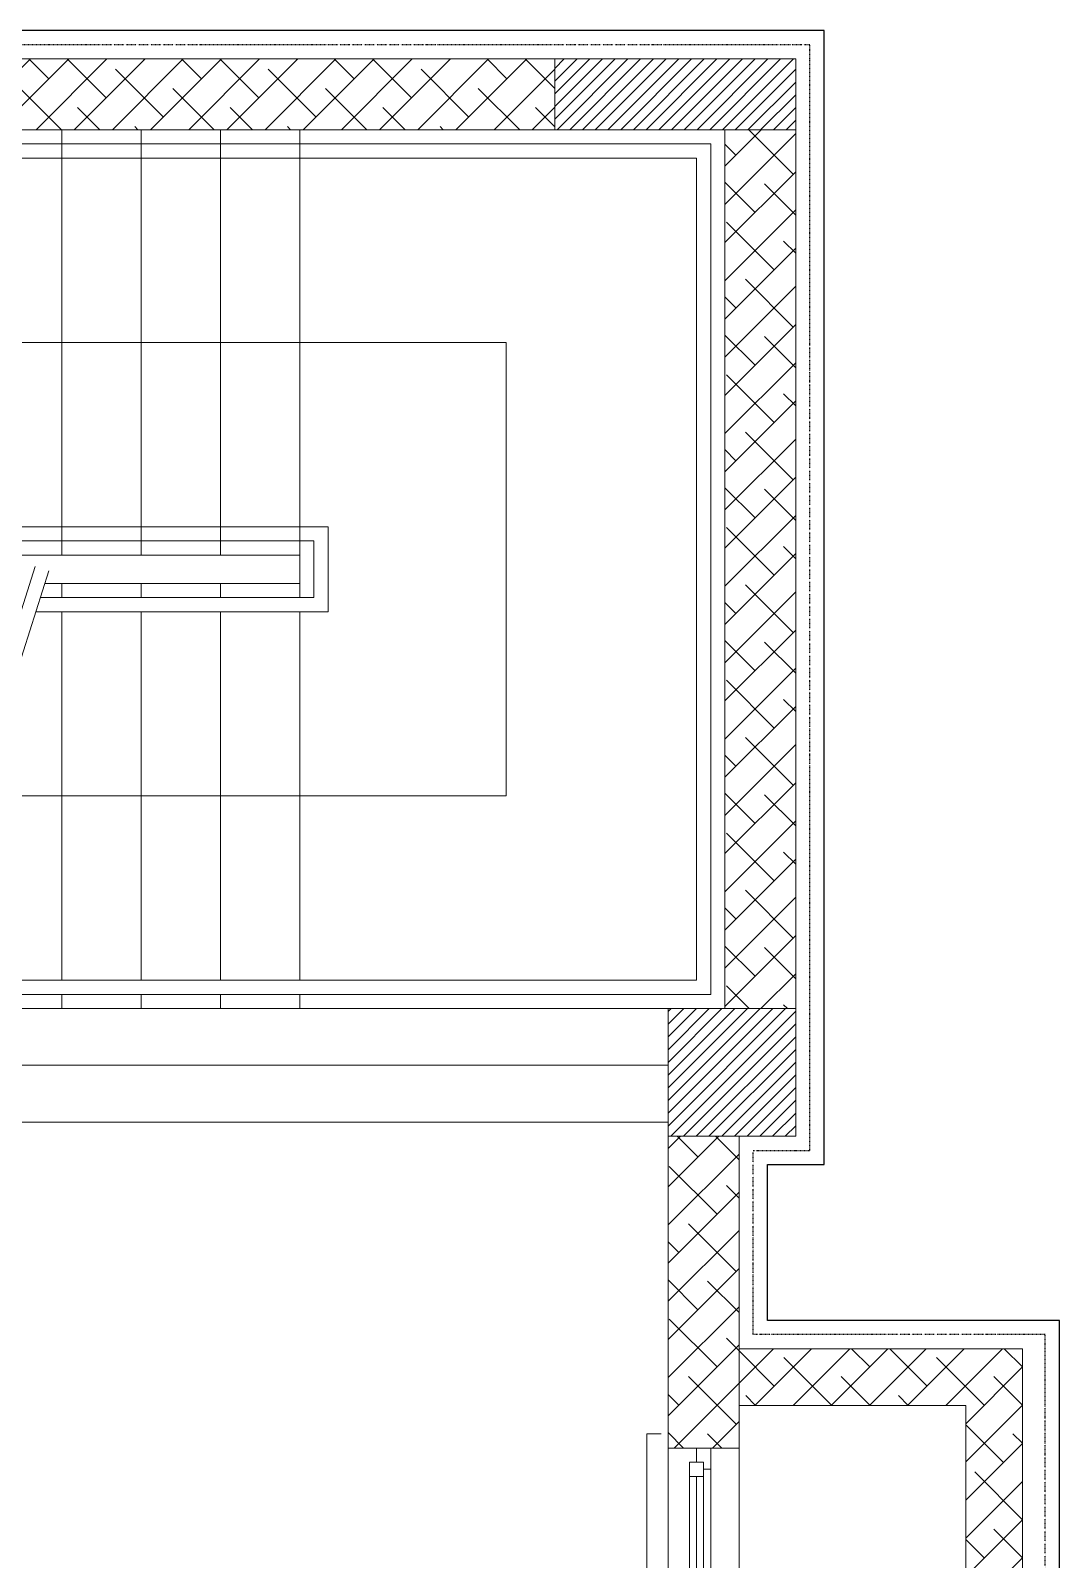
# Model space of a CAD drawing. Header units: millimetres. Extents: x 3395 to 31170, y 2853 to 7104.
# Drawn here: x 8720 to 9083, y 6030 to 6569 of the extents above; entities that cross this region are included whole.
import ezdxf

# ---------------------------------------------------------------- set-up
doc = ezdxf.new("R2010")
doc.units = ezdxf.units.MM
doc.linetypes.add('DIVIDE', pattern=[1.25, 0.5, -0.25, 0, -0.25, 0, -0.25])
doc.layers.add('AnaHat', color=11, linetype='Continuous')
doc.layers.add('Telefon', color=3, linetype='DIVIDE')
doc.layers.add('Duvar', color=7, linetype='Continuous', lineweight=20)
doc.layers.add('TR', color=252, linetype='Continuous', lineweight=5)
pattern_1 = [(45, (-95446.818, 149597.852), (-6.7351921, 6.7351921), []), (135, (-95446.818, 149597.852), (-20.20557627, 6.7351921), [23.8125, -14.2875])]
pattern_2 = [(45, (14882.293, 21975.831), (-6.735192, 6.735192), []), (135, (14882.293, 21975.831), (-20.2055763, 6.735192), [23.8125, -14.2875])]

msp = doc.modelspace()

# ---------------------------------------------------------------- hatches: boundary and pattern name
at = {"layer": 'TR'}
h = msp.add_hatch(dxfattribs=at)
h.set_pattern_fill('ANSI38', color=256, scale=3)
h.set_pattern_definition(pattern_2)
h.paths.add_polyline_path([(8399.9, 6559.27), (8399.9, 6534.27), (8904.9, 6534.27), (8904.9, 6559.27)])
h = msp.add_hatch(dxfattribs=at)
h.set_pattern_fill('ANSI38', color=256, scale=3)
h.set_pattern_definition(pattern_2)
h.paths.add_polyline_path([(8964.9, 6534.27), (8964.9, 6224.27), (8989.9, 6224.27), (8989.9, 6534.27)])
h = msp.add_hatch(dxfattribs=at)
h.set_pattern_fill('ANSI38', color=256, scale=3)
h.set_pattern_definition(pattern_1)
h.paths.add_polyline_path([(8969.9, 6179.27), (8944.9, 6179.27), (8944.9, 6069.27), (8969.9, 6069.27)])
h = msp.add_hatch(dxfattribs=at)
h.set_pattern_fill('ANSI38', color=256, scale=3)
h.set_pattern_definition(pattern_1)
h.paths.add_polyline_path([(9069.9, 6104.27), (8969.9, 6104.27), (8969.9, 6084.27), (9049.9, 6084.27), (9049.9, 5894.27), (9069.9, 5894.27)])
h.paths.add_polyline_path([(9050.12, 5910.16), (9069.88, 5910.16), (9069.88, 5931.51), (9050.12, 5931.51)], flags=24)
h.paths.add_polyline_path([(9020.04, 6084.49), (9020.04, 6104.26), (8998.69, 6104.26), (8998.69, 6084.49)], flags=24)

# ---------------------------------------------------------------- linework, layer by layer
at = {"layer": 'AnaHat', "color": 6}
msp.add_lwpolyline([(9082.96, 5897.27), (9082.96, 6104.27), (9082.96, 6114.27), (8979.9, 6114.27), (8979.9, 6169.27), (8989.9, 6169.27), (8999.9, 6169.27), (8999.9, 6559.27), (8999.9, 6569.27), (8279.12, 6569.27), (8279.12, 6534.27), (8279.12, 6524.27), (8284.12, 6524.27), (8284.12, 6173.06), (8444.84, 6173.06), (8444.84, 6173.06)], dxfattribs=at)
at = {"layer": 'Duvar', "ltscale": 2}
for p, q in [((8344.9, 6559.27), (8964.9, 6559.27)), ((8344.9, 6534.27), (8964.9, 6534.27)), ((8904.9, 6534.27), (8702.9, 6534.27)), ((8730.9, 6384.27), (8730.9, 6534.27)), ((8758.9, 6384.27), (8758.9, 6534.27)), ((8786.9, 6384.27), (8786.9, 6534.27)), ((8814.9, 6369.27), (8814.9, 6534.27)), ((8964.9, 6224.27), (8964.9, 6534.27)), ((8989.9, 6204.27), (8989.9, 6534.27)), ((8702.9, 6459.27), (8887.67, 6459.27)), ((8887.67, 6299.27), (8887.67, 6459.27)), ((8721.55, 6380.25), (8668.37, 6212.48)), ((8702.9, 6384.27), (8814.9, 6384.27)), ((8726.32, 6378.74), (8673.13, 6210.97)), ((8814.9, 6374.27), (8724.9, 6374.27)), ((8730.9, 6369.27), (8730.9, 6374.27)), ((8758.9, 6369.27), (8758.9, 6374.27)), ((8786.9, 6369.27), (8786.9, 6374.27)), ((8730.9, 6234.27), (8730.9, 6364.27)), ((8758.9, 6234.27), (8758.9, 6364.27)), ((8786.9, 6234.27), (8786.9, 6364.27)), ((8814.9, 6234.27), (8814.9, 6364.27)), ((8701.13, 6299.27), (8887.67, 6299.27)), ((8730.9, 6224.27), (8730.9, 6229.27)), ((8758.9, 6224.27), (8758.9, 6229.27)), ((8786.9, 6224.27), (8786.9, 6229.27)), ((8814.9, 6224.27), (8814.9, 6229.27)), ((8944.9, 6224.27), (8677.35, 6224.27)), ((8944.9, 6179.27), (8944.9, 5894.27)), ((8969.9, 6179.27), (8969.9, 5894.27)), ((8969.9, 6104.27), (9069.9, 6104.27)), ((9069.9, 5894.27), (9069.9, 6104.27)), ((8969.9, 6084.27), (9049.9, 6084.27)), ((9049.9, 5894.27), (9049.9, 6084.27)), ((8969.9, 6069.27), (8944.9, 6069.27))]:
    msp.add_line(p, q, dxfattribs=at)
at = {"layer": 'Duvar'}
for p, q in [((8904.9, 6559.27), (8904.9, 6534.27)), ((8904.9, 6559.27), (8989.9, 6559.27)), ((8989.9, 6559.27), (8989.9, 6534.27)), ((8904.9, 6534.27), (8989.9, 6534.27)), ((8419.9, 6204.27), (8944.9, 6204.27)), ((8609.4, 6184.27), (8944.9, 6184.27)), ((8959.9, 6061.77), (8959.9, 5926.77)), ((8952.4, 6059.27), (8952.4, 5929.27)), ((8954.9, 5929.27), (8954.9, 6059.27)), ((8957.4, 5929.27), (8957.4, 6059.27))]:
    msp.add_line(p, q, dxfattribs=at)
for points in [[(8692.9, 6529.27), (8959.9, 6529.27), (8959.9, 6229.27), (8678.93, 6229.27)], [(8692.9, 6524.27), (8954.9, 6524.27), (8954.9, 6234.27), (8680.52, 6234.27)], [(8721.73, 6364.27), (8824.9, 6364.27), (8824.9, 6394.27), (8691.75, 6394.27)], [(8691.75, 6389.27), (8819.9, 6389.27), (8819.9, 6369.27), (8723.32, 6369.27)], [(8942.4, 6074.27), (8937.4, 6074.27), (8937.4, 5914.27), (8942.4, 5914.27)], [(8959.9, 6069.27), (8959.9, 6061.77), (8957.4, 6061.77), (8957.4, 6064.27), (8954.9, 6064.27), (8954.9, 6069.27)], [(8957.4, 6061.77), (8957.4, 6059.27), (8952.4, 6059.27), (8952.4, 6064.27), (8954.9, 6064.27)]]:
    msp.add_lwpolyline(points, dxfattribs=at)
msp.add_lwpolyline([(8944.9, 6179.27), (8989.9, 6179.27), (8989.9, 6224.27), (8944.9, 6224.27)], close=True, dxfattribs=at)
at = {"layer": 'Duvar', "flags": 128}
msp.add_lwpolyline([(8969.9, 6069.27), (8969.9, 5919.27)], dxfattribs=at)
at = {"layer": 'Telefon'}
msp.add_lwpolyline([(9077.96, 5897.27), (9077.96, 6104.27), (9077.96, 6109.27), (8974.9, 6109.27), (8974.9, 6109.27), (8974.9, 6174.27), (8974.9, 6174.27), (8989.9, 6174.27), (8994.9, 6174.27), (8994.9, 6559.27), (8994.9, 6564.27), (8284.12, 6564.27), (8284.12, 6534.27), (8284.12, 6529.27), (8289.12, 6529.27), (8289.12, 6178.06), (8314.9, 6178.06), (8319.9, 6178.06), (8319.96, 6125.2), (8319.96, 6125.2)], dxfattribs=at)
at = {"layer": 'TR', "ltscale": 2}
for p, q in [((8904.9, 6555.93), (8908.23, 6559.27)), ((8904.9, 6551.44), (8912.72, 6559.27)), ((8904.9, 6546.95), (8917.21, 6559.27)), ((8904.9, 6542.46), (8921.7, 6559.27)), ((8904.9, 6537.97), (8926.19, 6559.27)), ((8905.68, 6534.27), (8930.68, 6559.27)), ((8910.17, 6534.27), (8935.17, 6559.27)), ((8914.66, 6534.27), (8939.66, 6559.27)), ((8919.15, 6534.27), (8944.15, 6559.27)), ((8923.64, 6534.27), (8948.64, 6559.27)), ((8928.13, 6534.27), (8953.13, 6559.27)), ((8932.62, 6534.27), (8957.62, 6559.27)), ((8937.11, 6534.27), (8962.11, 6559.27)), ((8941.6, 6534.27), (8966.6, 6559.27)), ((8946.09, 6534.27), (8971.09, 6559.27)), ((8950.58, 6534.27), (8975.58, 6559.27)), ((8955.07, 6534.27), (8980.07, 6559.27)), ((8959.57, 6534.27), (8984.57, 6559.27)), ((8964.06, 6534.27), (8989.06, 6559.27)), ((8968.55, 6534.27), (8989.9, 6555.62)), ((8973.04, 6534.27), (8989.9, 6551.13)), ((8977.53, 6534.27), (8989.9, 6546.64)), ((8982.02, 6534.27), (8989.9, 6542.15)), ((8986.51, 6534.27), (8989.9, 6537.66)), ((8944.9, 6223.25), (8945.91, 6224.27)), ((8944.9, 6218.76), (8950.4, 6224.27)), ((8944.9, 6214.27), (8954.89, 6224.27)), ((8944.9, 6209.78), (8959.38, 6224.27)), ((8944.9, 6205.29), (8963.87, 6224.27)), ((8944.9, 6200.8), (8968.36, 6224.27)), ((8944.9, 6196.31), (8972.85, 6224.27)), ((8944.9, 6191.82), (8977.34, 6224.27)), ((8944.9, 6187.33), (8981.83, 6224.27)), ((8944.9, 6182.84), (8986.32, 6224.27)), ((8945.81, 6179.27), (8989.9, 6223.35)), ((8950.3, 6179.27), (8989.9, 6218.86)), ((8954.8, 6179.27), (8989.9, 6214.37)), ((8959.29, 6179.27), (8989.9, 6209.88)), ((8963.78, 6179.27), (8989.9, 6205.39)), ((8968.27, 6179.27), (8989.9, 6200.9)), ((8972.76, 6179.27), (8989.9, 6196.41)), ((8977.25, 6179.27), (8989.9, 6191.92)), ((8981.74, 6179.27), (8989.9, 6187.43)), ((8986.23, 6179.27), (8989.9, 6182.94))]:
    msp.add_line(p, q, dxfattribs=at)

doc.saveas('drawing.dxf')
